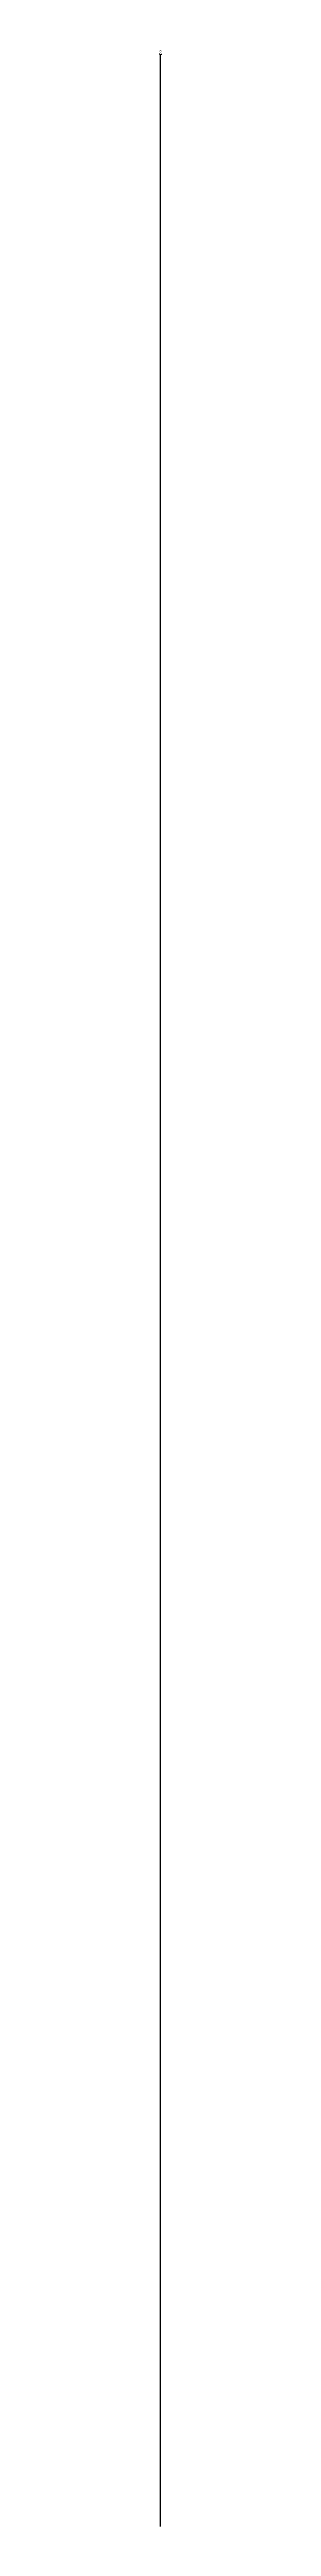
# Model space of a CAD drawing. Header units: metres. Extents: x 0 to 3014, y -367 to 1118.
# Drawn here: x 0 to 0, y 0 to 959 of the extents above; entities that cross this region are included whole.
import ezdxf

# ---------------------------------------------------------------- set-up
doc = ezdxf.new("R2010")
doc.units = ezdxf.units.M
doc.dimstyles.get("Standard").update_dxf_attribs({"dimtxt": 2.5, "dimasz": 2.5, "dimexe": 1.25, "dimexo": 0.625, "dimtad": 1, "dimcen": 2.5, "dimazin": 3, "dimtfac": 1, "dimtmove": 0, "dimatfit": 3})

# ---------------------------------------------------------------- blocks, each defined once
blk = doc.blocks.new('_CLOSEDFILLED')
at = {"color": 0, "linetype": 'BYBLOCK'}
blk.add_solid([(-1, 0.2), (0, 0), (-1, -0.2)], dxfattribs=at)
blk = doc.blocks.new('*D41')
for p, q in [((-0.25, 956.85), (-0.5, 956.85)), ((0, 0), (0, 956.85)), ((0, 0), (0, 956.85)), ((0, 956.85), (0, 956.85)), ((0.25, 956.85), (0.5, 956.85))]:
    blk.add_line(p, q)
at = {"layer": 'Defpoints'}
for p in [(0, 956.85), (0, 0), (0, 0)]:
    blk.add_point(p, dxfattribs=at)
at = {"xscale": 0.25, "yscale": 0.25}
blk.add_blockref('_CLOSEDFILLED', (0, 956.85), dxfattribs=at)
at = {"xscale": 0.25, "yscale": 0.25, "rotation": 180}
blk.add_blockref('_CLOSEDFILLED', (0, 956.85), dxfattribs=at)
at = {"insert": (0, 957.975), "char_height": 1, "attachment_point": 5}
blk.add_mtext('0', dxfattribs=at)

msp = doc.modelspace()

# ---------------------------------------------------------------- dimensions: what is measured, and where the dimension line sits
dim = msp.add_linear_dim(base=(0, 956.85), p1=(0, 0), p2=(0, 0), dimstyle='Standard')
dim.commit()
dim.dimension.update_dxf_attribs({"geometry": '*D41', "text_midpoint": (0, 957.975)})

doc.saveas('drawing.dxf')
